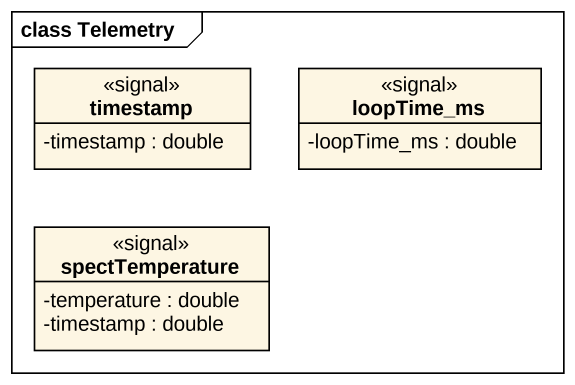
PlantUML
@startuml
mainframe class Telemetry
hide circle
hide empty members
skinparam classAttributeIconSize 0
class timestamp <<signal>> {
  -timestamp : double
}
class loopTime_ms <<signal>> {
  -loopTime_ms : double
}
class spectTemperature <<signal>> {
  -temperature : double
  -timestamp : double
}
@enduml
